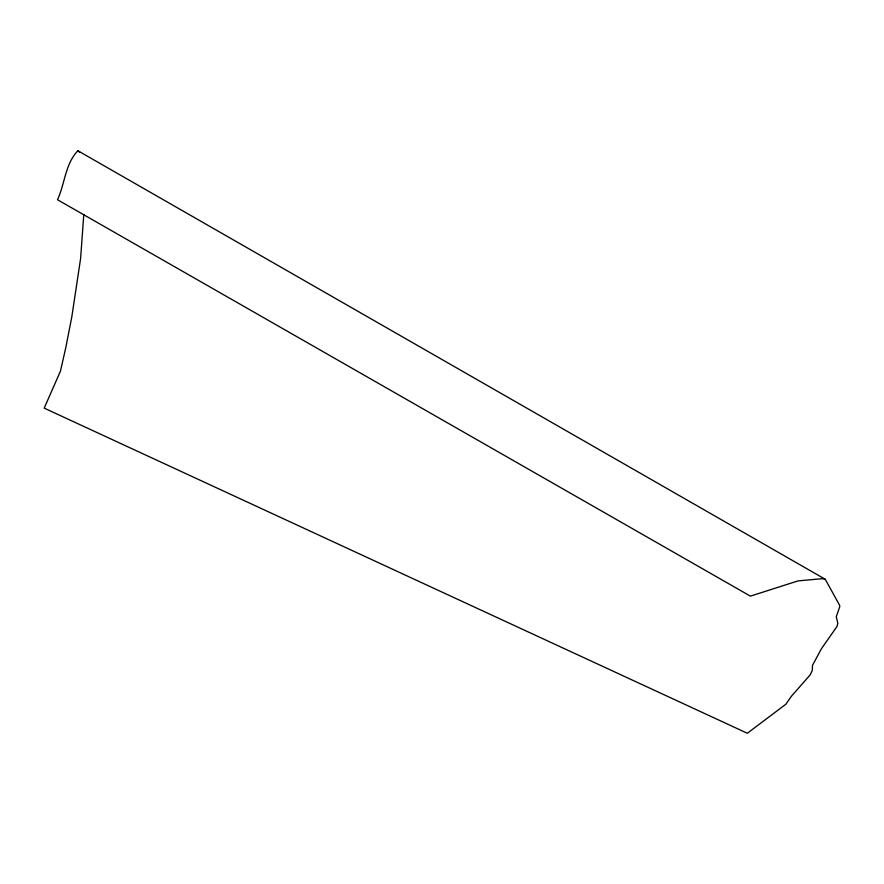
<?xml version="1.0" encoding="UTF-8"?>
<svg xmlns="http://www.w3.org/2000/svg" width="884" height="884" viewBox="0 0 884 884"><rect width="100%" height="100%" fill="white"/><g stroke="black" fill="none" stroke-linecap="round" stroke-linejoin="round"><path stroke-width="1.33" d="M83.781 214.558L80.621 258.393L71.792 316.991L65.77 347.71L60.477 371.103L44.2 408.132L747.334 733.256L785.876 704.216L791.313 696.349L810.219 674.824L812.252 670.536L812.495 665.387L821.38 648.801L836.938 626.546L837.844 623.165L836.253 616.855L839.8 606.479L839.524 605.12L825.214 579.241L77.891 150.744C65.228 163.662 64.875 183.994 57.504 199.74L750.394 596.136L798.042 580.899L822.363 578.677L825.214 579.241M77.891 150.744L79.836 152.391"/></g></svg>
